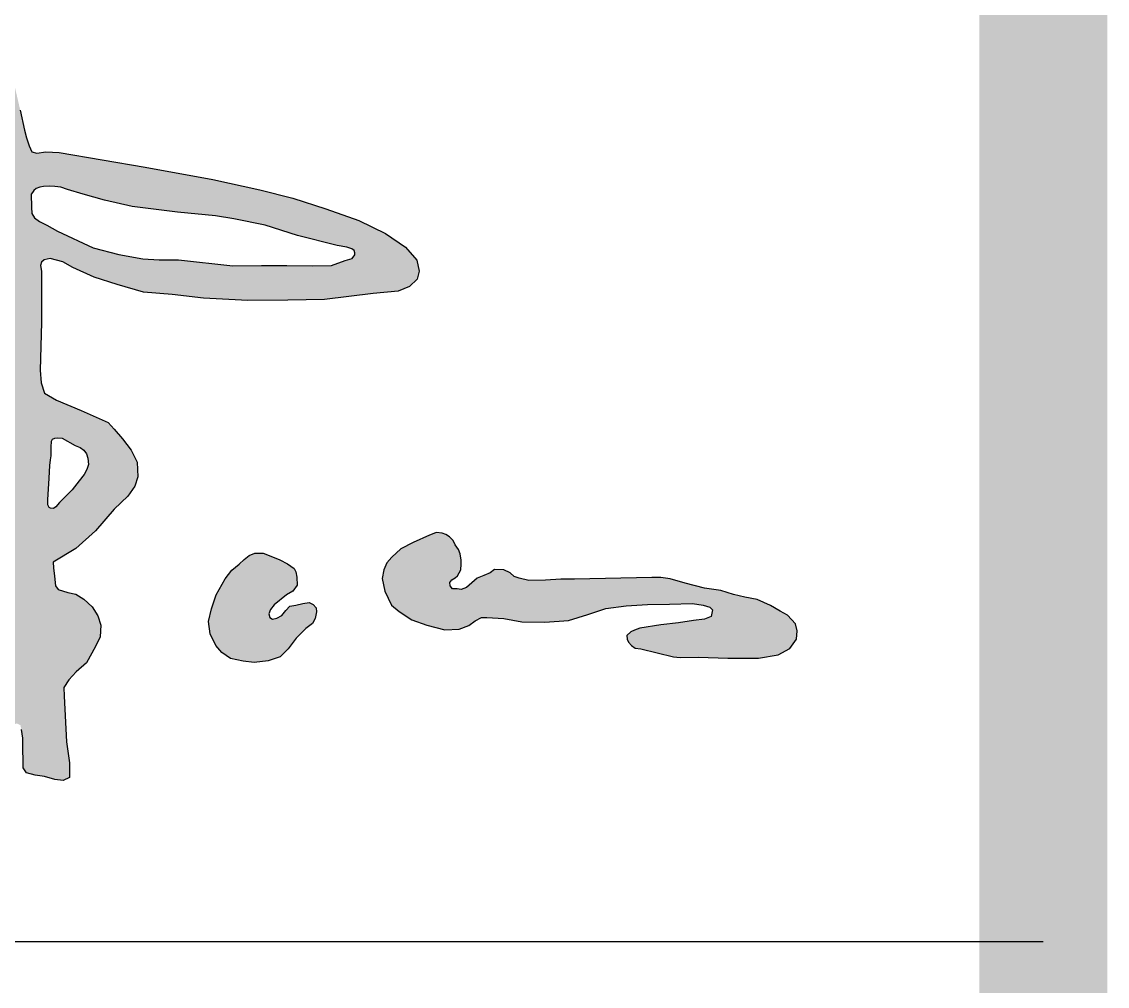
# Model space of a CAD drawing. Extents: x 1728470 to 1835391, y -157368 to 197905.
# Drawn here: x 1815077 to 1816350, y 66289 to 67420 of the extents above; entities that cross this region are included whole.
import ezdxf

# ---------------------------------------------------------------- set-up
doc = ezdxf.new("R2010")
doc.units = 0
doc.header["$LTSCALE"] = 1000
doc.header["$MEASUREMENT"] = 0
doc.layers.get('0').update_dxf_attribs({"linetype": 'CONTINUOUS'})
doc.layers.add('PUB_TITLE', color=4, linetype='CONTINUOUS')

msp = doc.modelspace()

# ---------------------------------------------------------------- hatches: boundary and pattern name
h = msp.add_hatch(color=7)
h.paths.add_polyline_path([(1815100.7, 67127.3), (1815099.5, 67133.9), (1815100.5, 67137.6), (1815103.7, 67140.4), (1815110.7, 67142.1), (1815125.6, 67138), (1815137.2, 67131.7), (1815162.4, 67120.3), (1815189.3, 67111.7), (1815220.1, 67102.6), (1815253.9, 67099.7), (1815290.5, 67095.7), (1815342.5, 67092.9), (1815389.4, 67093.4), (1815432.2, 67094), (1815489.4, 67101.2), (1815518.8, 67103.9), (1815531.9, 67109.4), (1815541, 67117.9), (1815543.2, 67127.4), (1815540.5, 67140.1), (1815527.4, 67155.4), (1815504, 67171.2), (1815472.5, 67186.6), (1815433.9, 67200.1), (1815395.3, 67212.9), (1815356.7, 67222.6), (1815301.3, 67234.8), (1815222.1, 67249.1), (1815121.3, 67266.4), (1815105.8, 67267), (1815095.3, 67265.4), (1815089.2, 67267.3), (1815086.1, 67274), (1815082.9, 67283.5), (1815080.7, 67292.6), (1815075.7, 67316), (1815069.4, 67343.1), (1815060.8, 67364.4), (1815049.5, 67381.5), (1815036.3, 67391.5), (1815020.1, 67397.8), (1815005.1, 67392.8), (1814994.3, 67373.4), (1814992.9, 67347.7), (1814994.4, 67314), (1814997.9, 67295.4), (1815004.7, 67279.7), (1815001, 67274.6), (1814963.4, 67275.6), (1814925.8, 67276.1), (1814853.4, 67277), (1814828, 67273.5), (1814795, 67266.9), (1814759.9, 67260.8), (1814718.2, 67250.6), (1814678.5, 67242.5), (1814647, 67236.9), (1814625.1, 67240), (1814618.5, 67240), (1814608.9, 67234.4), (1814605.8, 67219.1), (1814612, 67195.1), (1814625.2, 67182.4), (1814640.5, 67175.8), (1814648.1, 67169.7), (1814655.7, 67155.5), (1814674.5, 67130.6), (1814697.4, 67104.7), (1814735.7, 67066.6), (1814749, 67054.5), (1814761.9, 67048.5), (1814780.4, 67046.9), (1814794.9, 67046.9), (1814807.3, 67052.1), (1814807.1, 67053.8), (1814806.9, 67055), (1814806, 67058.1), (1814804, 67061.6), (1814799.4, 67064.6), (1814789.9, 67068.1), (1814781.6, 67073.1), (1814767.4, 67082.6), (1814752.6, 67095.3), (1814737.4, 67112.5), (1814719.1, 67133.9), (1814707.9, 67146.5), (1814696.8, 67162.4), (1814689.7, 67176.5), (1814686.6, 67184.2), (1814686.6, 67190.4), (1814689.1, 67194.1), (1814702.2, 67201), (1814724, 67205), (1814751.4, 67212.9), (1814775.4, 67218.1), (1814811.4, 67224.4), (1814834.9, 67230.6), (1814860.2, 67229.5), (1814887.6, 67231.2), (1814914.5, 67231.8), (1814961.3, 67233.5), (1814984.2, 67234.6), (1815001.3, 67235.8), (1815016.8, 67232.3), (1815027.1, 67227.2), (1815033.4, 67218), (1815037.9, 67204.9), (1815041.4, 67187.8), (1815044.2, 67153.5), (1815046.5, 67122.7), (1815046.8, 67024.5), (1815046.5, 67006.4), (1815042.3, 67003.2), (1815030.6, 67004.8), (1815010.5, 67006.1), (1814999.1, 67007.6), (1814986.7, 67012.1), (1814981.6, 67015.3), (1814972.6, 67016.4), (1814924.6, 67016.4), (1814882.3, 67015.8), (1814843.5, 67015.5), (1814818.7, 67017.4), (1814803.4, 67019), (1814797.4, 67018.4), (1814794.2, 67015.2), (1814793.9, 67004.1), (1814794.2, 66991.3), (1814797.4, 66979.3), (1814800.2, 66971.3), (1814809.5, 66961.8), (1814819.3, 66953.9), (1814833, 66948.8), (1814848.9, 66943.1), (1814868, 66940.3), (1814877.3, 66941), (1814885.3, 66941.7), (1814889.7, 66942.7), (1814893.1, 66946.4), (1814895.4, 66952.8), (1814896.9, 66957.2), (1814899.1, 66960.4), (1814907.1, 66964.6), (1814945.3, 66962.6), (1815033.5, 66953.5), (1815041.4, 66952.9), (1815047.4, 66951.3), (1815052.6, 66946.7), (1815054, 66937.6), (1815054.6, 66895.9), (1815057.7, 66829.9), (1815057.4, 66820.1), (1815056.6, 66811.6), (1815052, 66806.7), (1815035.7, 66797.7), (1815009, 66783.2), (1814969.7, 66758.8), (1814908.9, 66723), (1814895.3, 66716.8), (1814883.8, 66711.9), (1814873.2, 66711.5), (1814861.5, 66711.2), (1814851.9, 66712.1), (1814845.6, 66711.3), (1814838, 66709.1), (1814754.9, 66660.4), (1814737.3, 66650.8), (1814728, 66643.7), (1814723.5, 66633.8), (1814723.5, 66622.8), (1814728, 66609.5), (1814731.4, 66603), (1814745.5, 66599.6), (1814762.5, 66599.1), (1814769.6, 66600.2), (1814781.2, 66605.1), (1814803, 66619.4), (1814838.6, 66637.8), (1814868.4, 66647.8), (1814894.2, 66656.8), (1814916.3, 66668.1), (1814939.9, 66678.5), (1814978.4, 66692.9), (1815012.7, 66704.6), (1815034, 66714.6), (1815043.9, 66716.8), (1815057, 66720.4), (1815064.7, 66718.2), (1815066.1, 66706.9), (1815068.3, 66689.7), (1815067, 66674.4), (1815065.6, 66664.4), (1815058.4, 66654.9), (1815044.4, 66640.9), (1815022.7, 66623.3), (1815001.7, 66604.8), (1814999, 66599.8), (1814998, 66587.5), (1814996.5, 66577.7), (1815002.2, 66566.6), (1815010.5, 66561.1), (1815020.6, 66559.1), (1815029.2, 66557.8), (1815036.7, 66558.8), (1815043.2, 66559.6), (1815050, 66562.1), (1815054.1, 66566.9), (1815057.3, 66570.4), (1815059.8, 66577.7), (1815059.8, 66581.9), (1815060.6, 66586.7), (1815062.1, 66591), (1815066.4, 66594.7), (1815068.4, 66596), (1815071.9, 66597), (1815075.9, 66595), (1815077.2, 66589.7), (1815078.7, 66579.7), (1815078.9, 66568), (1815079.2, 66551.9), (1815079.2, 66544.8), (1815083.2, 66539.1), (1815093.2, 66536.2), (1815104.3, 66534.8), (1815116.4, 66531.2), (1815126.1, 66530.2), (1815133.4, 66533.6), (1815133.4, 66550.9), (1815129.8, 66575.4), (1815127.3, 66629), (1815126.9, 66639), (1815132.6, 66648.3), (1815141.4, 66657.5), (1815153.5, 66667.9), (1815163.9, 66687.3), (1815169.2, 66698.6), (1815170, 66712.2), (1815166.8, 66723.1), (1815159.9, 66733.5), (1815150.1, 66742.5), (1815140.8, 66748.6), (1815131.3, 66750.5), (1815120.2, 66754), (1815117, 66758.4), (1815115.7, 66769.5), (1815114.8, 66779.4), (1815114.3, 66786), (1815140.7, 66802.1), (1815163.8, 66822.6), (1815185.9, 66848.2), (1815202, 66863.5), (1815210, 66875.1), (1815213.6, 66886), (1815212.8, 66903.4), (1815205.6, 66917.5), (1815195.5, 66930.7), (1815185.9, 66942), (1815178.7, 66949.6), (1815147.2, 66963.7), (1815118.3, 66975.9), (1815104.3, 66984), (1815100.4, 66996.2), (1815099.1, 67011), (1815100.7, 67067)])
h.paths.add_polyline_path([(1815119.4, 67174), (1815106.9, 67181.1), (1815098.3, 67185.4), (1815092.3, 67189.6), (1815089.3, 67194.9), (1815088.8, 67202.4), (1815088.5, 67217.5), (1815090.1, 67219.5), (1815091.5, 67221.8), (1815094.3, 67224.1), (1815098.8, 67225.5), (1815103, 67226.4), (1815110.4, 67226.7), (1815116.3, 67226.5), (1815123.3, 67225.5), (1815131, 67223), (1815149.3, 67217.4), (1815174.3, 67210.3), (1815206.8, 67203.2), (1815259.9, 67196.5), (1815304.5, 67191.9), (1815326.2, 67188.5), (1815362.8, 67181.1), (1815400.5, 67169.1), (1815447.2, 67157.2), (1815458.4, 67155.2), (1815464.2, 67153.4), (1815467.1, 67151.6), (1815467.8, 67148.7), (1815468, 67146.2), (1815464.6, 67142), (1815456.4, 67139.6), (1815440.6, 67133.7), (1815418.8, 67133.4), (1815388, 67134), (1815358.4, 67134), (1815325, 67133.4), (1815261.2, 67140.5), (1815238.7, 67140.5), (1815219.4, 67141.8), (1815191.2, 67146.9), (1815161, 67154.6)], flags=16)
h.paths.add_polyline_path([(1815116.4, 66931.4), (1815119.9, 66932), (1815125, 66931.4), (1815140, 66923), (1815146, 66920.5), (1815150.1, 66917.2), (1815153.3, 66913.2), (1815154.8, 66908.1), (1815155.6, 66900.4), (1815153.8, 66894.8), (1815150.6, 66889), (1815144.8, 66881.5), (1815136.7, 66871), (1815128.9, 66863.2), (1815121.9, 66856.1), (1815117.6, 66850.9), (1815114.6, 66849.1), (1815111.3, 66849.2), (1815109.6, 66850.2), (1815108.2, 66853.1), (1815108, 66859), (1815109.7, 66884.4), (1815110.4, 66899.3), (1815111, 66906), (1815111.8, 66910.8), (1815111.8, 66920.9), (1815112.4, 66927.9), (1815113.6, 66930.4)], flags=16)
h = msp.add_hatch(color=7)
h.paths.add_polyline_path([(1815410.5, 66708.1), (1815418.4, 66714), (1815421.2, 66720.2), (1815422.9, 66727.8), (1815422.4, 66732.6), (1815419, 66736.6), (1815414.5, 66738.6), (1815406.8, 66737.7), (1815398.9, 66735.7), (1815391.8, 66734.6), (1815387, 66729.5), (1815382.5, 66723.6), (1815376.6, 66720.5), (1815371.5, 66719.4), (1815368.1, 66721), (1815366.9, 66725.3), (1815369.2, 66730.4), (1815373.4, 66736), (1815387.6, 66747.7), (1815395.2, 66752), (1815400.1, 66759.2), (1815399.9, 66768.5), (1815398.8, 66774.6), (1815396.8, 66778.6), (1815389, 66784.2), (1815379.8, 66788.7), (1815369.3, 66793.1), (1815360.6, 66796.7), (1815350.5, 66796.7), (1815344, 66793.7), (1815338.1, 66789.2), (1815332.2, 66783.8), (1815323.7, 66776.7), (1815315.8, 66766.6), (1815305.3, 66747.9), (1815299.9, 66731.2), (1815296.5, 66716.5), (1815298.2, 66702.1), (1815305, 66688.5), (1815311.8, 66680), (1815322.3, 66673.2), (1815337, 66670.1), (1815349.7, 66668.4), (1815366.4, 66670.4), (1815380.5, 66675.2), (1815389.8, 66684.3), (1815399.2, 66697)])
h.paths.add_polyline_path([(1815939.5, 66742.1), (1815925, 66744.9), (1815911.7, 66748.1), (1815896.9, 66752.9), (1815877.6, 66755.7), (1815855.1, 66761.3), (1815837.4, 66766.6), (1815826.5, 66768.2), (1815816.1, 66768.2), (1815725.5, 66766), (1815709.3, 66766), (1815691.2, 66764.9), (1815672, 66764.6), (1815660.4, 66767.2), (1815654.8, 66769.4), (1815650, 66773.6), (1815642.6, 66777), (1815631.5, 66777.3), (1815626.5, 66773.4), (1815619.1, 66770.3), (1815611.2, 66767.1), (1815605, 66761.8), (1815598.6, 66756.2), (1815592.4, 66754.2), (1815587.8, 66754.8), (1815582.3, 66754.6), (1815579.5, 66758.3), (1815579.3, 66762.2), (1815581.5, 66765.3), (1815585.4, 66767.6), (1815588.2, 66770.1), (1815592.2, 66776.9), (1815592.7, 66783.6), (1815592.4, 66788.5), (1815591.5, 66795.9), (1815589.2, 66800.9), (1815585.6, 66806.5), (1815583.2, 66811.3), (1815578.7, 66815.7), (1815574.7, 66818.4), (1815570.1, 66820), (1815563.7, 66821), (1815561.1, 66820.2), (1815558.6, 66818.8), (1815555.5, 66817.8), (1815536.2, 66809), (1815521.8, 66801.8), (1815511.3, 66792.1), (1815505.3, 66785.3), (1815501.7, 66776.9), (1815500.1, 66766.8), (1815502.9, 66752), (1815510.9, 66735.5), (1815519.8, 66728.3), (1815534.6, 66718.6), (1815552.3, 66712.2), (1815573.2, 66706.6), (1815590.1, 66707.4), (1815601.4, 66711.8), (1815609, 66717.4), (1815616.3, 66721), (1815622.7, 66721), (1815642.4, 66720.2), (1815663.8, 66716.2), (1815690.5, 66715.7), (1815718.4, 66717.7), (1815740.9, 66724.7), (1815762.1, 66731.8), (1815785.9, 66735), (1815811, 66736.3), (1815836.7, 66736.9), (1815863.7, 66737.4), (1815876.1, 66735.8), (1815884.1, 66733.2), (1815887.2, 66730), (1815885.7, 66722.5), (1815877.6, 66719.1), (1815864.7, 66717.6), (1815847.2, 66715.1), (1815826.4, 66712.6), (1815802, 66708.8), (1815795.5, 66706.5), (1815791.4, 66704.3), (1815786.5, 66700.1), (1815786.9, 66695.6), (1815788.5, 66692.3), (1815792, 66688.2), (1815796.4, 66685.3), (1815803, 66684.6), (1815841.5, 66675.2), (1815849.4, 66674.2), (1815870.7, 66674.6), (1815904.9, 66673.4), (1815941.1, 66673.4), (1815964, 66677.4), (1815977.7, 66685), (1815985.7, 66695.9), (1815986.5, 66705.5), (1815984.5, 66713.9), (1815974.9, 66724), (1815966.4, 66728.8), (1815955.2, 66735.2)])

# ---------------------------------------------------------------- linework, layer by layer
msp.add_lwpolyline([(1815075.7, 67316), (1815080.7, 67292.6), (1815082.9, 67283.5), (1815086.1, 67274), (1815089.2, 67267.3), (1815095.3, 67265.4), (1815105.8, 67267), (1815121.3, 67266.4), (1815222.1, 67249.1), (1815301.3, 67234.8), (1815356.7, 67222.6), (1815395.3, 67212.9), (1815433.9, 67200.1), (1815472.5, 67186.6), (1815504, 67171.2), (1815527.4, 67155.4), (1815540.5, 67140.1), (1815543.2, 67127.4), (1815541, 67117.9), (1815531.9, 67109.4), (1815518.8, 67103.9), (1815489.4, 67101.2), (1815432.2, 67094), (1815389.4, 67093.4), (1815342.5, 67092.9), (1815290.5, 67095.7), (1815253.9, 67099.7), (1815220.1, 67102.6), (1815189.3, 67111.7), (1815162.4, 67120.3), (1815137.2, 67131.7), (1815125.6, 67138), (1815110.7, 67142.1), (1815103.7, 67140.4), (1815100.5, 67137.6), (1815099.5, 67133.9), (1815100.7, 67127.3), (1815100.7, 67067), (1815099.1, 67011), (1815100.4, 66996.2), (1815104.3, 66984), (1815118.3, 66975.9), (1815147.2, 66963.7), (1815178.7, 66949.6), (1815185.9, 66942), (1815195.5, 66930.7), (1815205.6, 66917.5), (1815212.8, 66903.4), (1815213.6, 66886), (1815210, 66875.1), (1815202, 66863.5), (1815185.9, 66848.2), (1815163.8, 66822.6), (1815140.7, 66802.1), (1815114.3, 66786), (1815114.8, 66779.4), (1815115.7, 66769.5), (1815117, 66758.4), (1815120.2, 66754), (1815131.3, 66750.5), (1815140.8, 66748.6), (1815150.1, 66742.5), (1815159.9, 66733.5), (1815166.8, 66723.1), (1815170, 66712.2), (1815169.2, 66698.6), (1815163.9, 66687.3), (1815153.5, 66667.9), (1815141.4, 66657.5), (1815132.6, 66648.3), (1815126.9, 66639), (1815127.3, 66629), (1815129.8, 66575.4), (1815133.4, 66550.9), (1815133.4, 66533.6), (1815126.1, 66530.2), (1815116.4, 66531.2), (1815104.3, 66534.8), (1815093.2, 66536.2), (1815083.2, 66539.1), (1815079.2, 66544.8), (1815079.2, 66551.9), (1815078.9, 66568), (1815078.7, 66579.7), (1815077.2, 66589.7)])
for points in [[(1815088.5, 67217.5), (1815088.8, 67202.4), (1815089.3, 67194.9), (1815092.3, 67189.6), (1815098.3, 67185.4), (1815106.9, 67181.1), (1815119.4, 67174), (1815161, 67154.6), (1815191.2, 67146.9), (1815219.4, 67141.8), (1815238.7, 67140.5), (1815261.2, 67140.5), (1815325, 67133.4), (1815358.4, 67134), (1815388, 67134), (1815418.8, 67133.4), (1815440.6, 67133.7), (1815456.4, 67139.6), (1815464.6, 67142), (1815468, 67146.2), (1815467.8, 67148.7), (1815467.1, 67151.6), (1815464.2, 67153.4), (1815458.4, 67155.2), (1815447.2, 67157.2), (1815400.5, 67169.1), (1815362.8, 67181.1), (1815326.2, 67188.5), (1815304.5, 67191.9), (1815259.9, 67196.5), (1815206.8, 67203.2), (1815174.3, 67210.3), (1815149.3, 67217.4), (1815131, 67223), (1815123.3, 67225.5), (1815116.3, 67226.5), (1815110.4, 67226.7), (1815103, 67226.4), (1815098.8, 67225.5), (1815094.3, 67224.1), (1815091.5, 67221.8), (1815090.1, 67219.5)], [(1815111.8, 66910.8), (1815111.8, 66920.9), (1815112.4, 66927.9), (1815113.6, 66930.4), (1815116.4, 66931.4), (1815119.9, 66932), (1815125, 66931.4), (1815140, 66923), (1815146, 66920.5), (1815150.1, 66917.2), (1815153.3, 66913.2), (1815154.8, 66908.1), (1815155.6, 66900.4), (1815153.8, 66894.8), (1815150.6, 66889), (1815144.8, 66881.5), (1815136.7, 66871), (1815128.9, 66863.2), (1815121.9, 66856.1), (1815117.6, 66850.9), (1815114.6, 66849.1), (1815111.3, 66849.2), (1815109.6, 66850.2), (1815108.2, 66853.1), (1815108, 66859), (1815109.7, 66884.4), (1815110.4, 66899.3), (1815111, 66906)], [(1815555.5, 66817.8), (1815536.2, 66809), (1815521.8, 66801.8), (1815511.3, 66792.1), (1815505.3, 66785.3), (1815501.7, 66776.9), (1815500.1, 66766.8), (1815502.9, 66752), (1815510.9, 66735.5), (1815519.8, 66728.3), (1815534.6, 66718.6), (1815552.3, 66712.2), (1815573.2, 66706.6), (1815590.1, 66707.4), (1815601.4, 66711.8), (1815609, 66717.4), (1815616.3, 66721), (1815622.7, 66721), (1815642.4, 66720.2), (1815663.8, 66716.2), (1815690.5, 66715.7), (1815718.4, 66717.7), (1815740.9, 66724.7), (1815762.1, 66731.8), (1815785.9, 66735), (1815811, 66736.3), (1815836.7, 66736.9), (1815863.7, 66737.4), (1815876.1, 66735.8), (1815884.1, 66733.2), (1815887.2, 66730), (1815885.7, 66722.5), (1815877.6, 66719.1), (1815864.7, 66717.6), (1815847.2, 66715.1), (1815826.4, 66712.6), (1815802, 66708.8), (1815795.5, 66706.5), (1815791.4, 66704.3), (1815786.5, 66700.1), (1815786.9, 66695.6), (1815788.5, 66692.3), (1815792, 66688.2), (1815796.4, 66685.3), (1815803, 66684.6), (1815841.5, 66675.2), (1815849.4, 66674.2), (1815870.7, 66674.6), (1815904.9, 66673.4), (1815941.1, 66673.4), (1815964, 66677.4), (1815977.7, 66685), (1815985.7, 66695.9), (1815986.5, 66705.5), (1815984.5, 66713.9), (1815974.9, 66724), (1815966.4, 66728.8), (1815955.2, 66735.2), (1815939.5, 66742.1), (1815925, 66744.9), (1815911.7, 66748.1), (1815896.9, 66752.9), (1815877.6, 66755.7), (1815855.1, 66761.3), (1815837.4, 66766.6), (1815826.5, 66768.2), (1815816.1, 66768.2), (1815725.5, 66766), (1815709.3, 66766), (1815691.2, 66764.9), (1815672, 66764.6), (1815660.4, 66767.2), (1815654.8, 66769.4), (1815650, 66773.6), (1815642.6, 66777), (1815631.5, 66777.3), (1815626.5, 66773.4), (1815619.1, 66770.3), (1815611.2, 66767.1), (1815605, 66761.8), (1815598.6, 66756.2), (1815592.4, 66754.2), (1815587.8, 66754.8), (1815582.3, 66754.6), (1815579.5, 66758.3), (1815579.3, 66762.2), (1815581.5, 66765.3), (1815585.4, 66767.6), (1815588.2, 66770.1), (1815592.2, 66776.9), (1815592.7, 66783.6), (1815592.4, 66788.5), (1815591.5, 66795.9), (1815589.2, 66800.9), (1815585.6, 66806.5), (1815583.2, 66811.3), (1815578.7, 66815.7), (1815574.7, 66818.4), (1815570.1, 66820), (1815563.7, 66821), (1815561.1, 66820.2), (1815558.6, 66818.8)], [(1815344, 66793.7), (1815350.5, 66796.7), (1815360.6, 66796.7), (1815369.3, 66793.1), (1815379.8, 66788.7), (1815389, 66784.2), (1815396.8, 66778.6), (1815398.8, 66774.6), (1815399.9, 66768.5), (1815400.1, 66759.2), (1815395.2, 66752), (1815387.6, 66747.7), (1815373.4, 66736), (1815369.2, 66730.4), (1815366.9, 66725.3), (1815368.1, 66721), (1815371.5, 66719.4), (1815376.6, 66720.5), (1815382.5, 66723.6), (1815387, 66729.5), (1815391.8, 66734.6), (1815398.9, 66735.7), (1815406.8, 66737.7), (1815414.5, 66738.6), (1815419, 66736.6), (1815422.4, 66732.6), (1815422.9, 66727.8), (1815421.2, 66720.2), (1815418.4, 66714), (1815410.5, 66708.1), (1815399.2, 66697), (1815389.8, 66684.3), (1815380.5, 66675.2), (1815366.4, 66670.4), (1815349.7, 66668.4), (1815337, 66670.1), (1815322.3, 66673.2), (1815311.8, 66680), (1815305, 66688.5), (1815298.2, 66702.1), (1815296.5, 66716.5), (1815299.9, 66731.2), (1815305.3, 66747.9), (1815315.8, 66766.6), (1815323.7, 66776.7), (1815332.2, 66783.8), (1815338.1, 66789.2)]]:
    msp.add_lwpolyline(points, close=True)
at = {"layer": 'PUB_TITLE', "color": 4}
msp.add_line((1810224.8, 66341.5), (1816274.8, 66341.5), dxfattribs=at)
at = {"layer": 'PUB_TITLE', "const_width": 150}
msp.add_lwpolyline([(1732424.8, 42951.1), (1816274.8, 42951.1), (1816274.8, 102951.1), (1732424.8, 102951.1)], close=True, dxfattribs=at)

doc.saveas('drawing.dxf')
